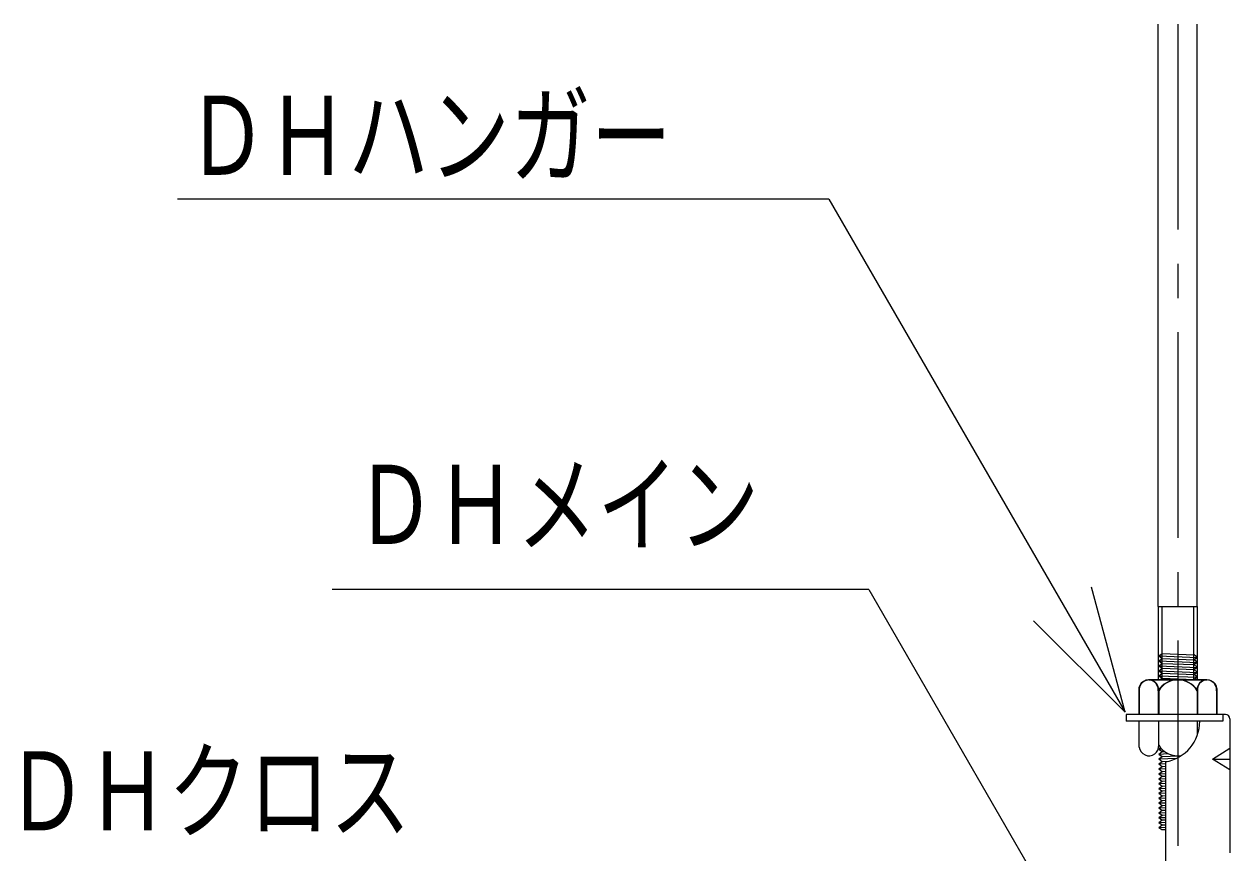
# Model space of a CAD drawing. Units: millimetres, scale not verified. Extents: x -205 to 205, y -142 to 142.
# Drawn here: x 99.83 to 127.77, y 72.43 to 91.64 of the extents above; entities that cross this region are included whole.
import ezdxf
from ezdxf.enums import TextEntityAlignment as Align

# ---------------------------------------------------------------- set-up
doc = ezdxf.new("R2010")
doc.units = ezdxf.units.MM
doc.header["$LTSCALE"] = 0.25
doc.linetypes.add('USER1', pattern=[28.575, 19.05, -3.175, 3.175, -3.175])
doc.layers.add('2-1_2-0', color=7, linetype='Continuous', lineweight=18)
doc.layers.add('2-3_2-2', color=7, linetype='Continuous', lineweight=18)
doc.styles.add('ＭＳ ゴシック', font='')
doc.styles.get('ＭＳ ゴシック').set_extended_font_data('MS Gothic')

msp = doc.modelspace()

# ---------------------------------------------------------------- linework, layer by layer
at = {"layer": '2-1_2-0'}
for p, q in [((126.1103, 78.1406), (126.1103, 91.6404)), ((127.0103, 78.1406), (127.0103, 91.6404)), ((126.1103, 78.1406), (126.1103, 76.4404)), ((126.1903, 78.1406), (126.1903, 76.4404)), ((126.9303, 78.1406), (126.9303, 76.4404)), ((126.1203, 76.9969), (126.2003, 76.939)), ((126.1203, 76.8819), (126.2003, 76.824)), ((127.0203, 76.9603), (126.9403, 76.9089)), ((127.0203, 76.8453), (126.9403, 76.7939)), ((126.1203, 76.7669), (126.2003, 76.709)), ((126.1203, 76.6519), (126.2003, 76.594)), ((127.0203, 76.7303), (126.9403, 76.6789)), ((127.0203, 76.6153), (126.9403, 76.5639)), ((127.2353, 76.4404), (125.8853, 76.4404)), ((125.8953, 76.4404), (127.2453, 76.4404)), ((126.1203, 76.5369), (126.2003, 76.479)), ((127.0203, 76.5003), (126.9403, 76.4489)), ((126.951, 76.4404), (126.9403, 76.4489)), ((125.6603, 76.2379), (125.6603, 75.6404)), ((125.6703, 76.2379), (125.6703, 75.6404)), ((126.1103, 76.1904), (126.1103, 75.6404)), ((126.1203, 76.1904), (126.1203, 75.6404)), ((127.0103, 76.1904), (127.0103, 75.6404)), ((127.0203, 76.1904), (127.0203, 75.6404)), ((127.4603, 76.2379), (127.4603, 75.6404)), ((127.4703, 76.2379), (127.4703, 75.6404)), ((127.6103, 75.4804), (125.3703, 75.4804)), ((125.6703, 74.8829), (125.6703, 75.4804)), ((126.1203, 74.9304), (126.1203, 75.4804)), ((127.0203, 75.1734), (127.0203, 75.4804)), ((127.6103, 75.6404), (127.6103, 75.4804)), ((127.7703, 75.5404), (127.7703, 72.4304)), ((126.1203, 74.8375), (126.1645, 74.8695)), ((126.1203, 74.8375), (126.1909, 74.8403)), ((126.1203, 74.7225), (126.2003, 74.7804)), ((126.1203, 74.7225), (126.3432, 74.7315)), ((126.1203, 74.7225), (126.2003, 74.6654)), ((126.1203, 74.6075), (126.2003, 74.6654)), ((126.1203, 74.6075), (126.5393, 74.6245)), ((126.2003, 74.6654), (126.5703, 74.6804)), ((127.3681, 74.6059), (127.7681, 74.6059)), ((126.1203, 74.4925), (126.2003, 74.5504)), ((126.1203, 74.4925), (126.2803, 74.4989)), ((126.1203, 74.3775), (126.2003, 74.4354)), ((126.1203, 74.3775), (126.2803, 74.3839)), ((126.2803, 74.5404), (126.2803, 66.6404)), ((126.1203, 74.2625), (126.2003, 74.3204)), ((126.1203, 74.2625), (126.2803, 74.2689)), ((126.1203, 74.1475), (126.2003, 74.2054)), ((126.1203, 74.1475), (126.2803, 74.1539)), ((126.1203, 74.1475), (126.1936, 74.0951)), ((126.1203, 74.0375), (126.2003, 74.0954)), ((126.1936, 74.0951), (126.2803, 74.0986)), ((126.1203, 74.0375), (126.2803, 74.044)), ((126.1203, 73.9225), (126.2003, 73.9804)), ((126.1203, 73.9225), (126.2803, 73.929)), ((126.1203, 73.9225), (126.1936, 73.8702)), ((126.1203, 73.8125), (126.2003, 73.8704)), ((126.1203, 73.8125), (126.2803, 73.819)), ((126.1936, 73.8702), (126.2803, 73.8737)), ((126.1203, 73.6975), (126.2003, 73.7554)), ((126.1203, 73.6975), (126.2803, 73.704)), ((126.1203, 73.6975), (126.1936, 73.6452)), ((126.1203, 73.5876), (126.2003, 73.6455)), ((126.1203, 73.5876), (126.2803, 73.5941)), ((126.1203, 73.4726), (126.2003, 73.5305)), ((126.1936, 73.6452), (126.2803, 73.6487)), ((126.1203, 73.4726), (126.2803, 73.4791)), ((126.1203, 73.4726), (126.1936, 73.4203)), ((126.1203, 73.3626), (126.2003, 73.4205)), ((126.1203, 73.3626), (126.2803, 73.3691)), ((126.1203, 73.2476), (126.2003, 73.3055)), ((126.1203, 73.2476), (126.2803, 73.2541)), ((126.1203, 73.2476), (126.1936, 73.1953)), ((126.1936, 73.4203), (126.2803, 73.4238)), ((126.1203, 73.1377), (126.2003, 73.1956)), ((126.1203, 73.1377), (126.2803, 73.1442)), ((126.1203, 73.0227), (126.2003, 73.0806)), ((126.1203, 73.0227), (126.2803, 73.0292)), ((126.1203, 73.0227), (126.1936, 72.9703)), ((126.1936, 73.1953), (126.2803, 73.1988)), ((126.1936, 72.9703), (126.2803, 72.9739))]:
    msp.add_line(p, q, dxfattribs=at)
at = {"layer": '2-1_2-0', "color": 4, "linetype": 'USER1'}
msp.add_line((126.5603, 91.6404), (126.5603, 56.5519), dxfattribs=at)
at = {"layer": '2-1_2-0'}
for points in [[(126.1103, 78.1406), (127.0103, 78.1406), (127.0103, 76.4404)], [(126.1203, 76.9969), (126.2003, 77.054), (126.9403, 77.0239)], [(126.1203, 76.9969), (127.0203, 76.9603), (126.9403, 77.0239)], [(126.1203, 76.8819), (126.2003, 76.939), (126.9403, 76.9089)], [(126.1203, 76.8819), (127.0203, 76.8453), (126.9403, 76.9089)], [(126.1203, 76.7669), (126.2003, 76.824), (126.9403, 76.7939)], [(126.1203, 76.7669), (127.0203, 76.7303), (126.9403, 76.7939)], [(126.1203, 76.6519), (126.2003, 76.709), (126.9403, 76.6789)], [(126.1203, 76.6519), (127.0203, 76.6153), (126.9403, 76.6789)], [(126.1203, 76.5369), (126.2003, 76.594), (126.9403, 76.5639)], [(126.1203, 76.5369), (127.0203, 76.5003), (126.9403, 76.5639)], [(126.1462, 76.4404), (126.2003, 76.479), (126.9403, 76.4489)], [(127.6703, 75.6404), (125.3703, 75.6404), (125.3703, 75.4804)], [(126.1203, 74.8375), (126.2003, 74.7804), (126.2573, 74.7827)], [(126.1203, 74.6075), (126.2003, 74.5504), (126.3564, 74.5567)], [(127.7681, 74.3559), (127.3681, 74.6059), (127.7681, 74.8559)], [(126.1203, 74.4925), (126.2003, 74.4354), (126.2803, 74.4386)], [(126.1203, 74.3775), (126.2003, 74.3204), (126.2803, 74.3236)], [(126.1203, 74.2625), (126.2003, 74.2054), (126.2803, 74.2086)], [(126.1203, 74.0375), (126.2003, 73.9804), (126.2803, 73.9836)], [(126.1203, 73.8125), (126.2003, 73.7554), (126.2803, 73.7587)], [(126.1203, 73.5876), (126.2003, 73.5305), (126.2803, 73.5337)], [(126.1203, 73.3626), (126.2003, 73.3055), (126.2803, 73.3088)], [(126.1203, 73.1377), (126.2003, 73.0806), (126.2803, 73.0838)]]:
    msp.add_lwpolyline(points, dxfattribs=at)
for centre, radius, start, end in [((125.8853, 76.2141), 0.2263, 353.97442, 186.02558), ((125.8953, 76.2141), 0.2263, 353.97439, 173.97475), ((126.5603, 75.9104), 0.53, 31.89079, 148.10921), ((126.5703, 75.9104), 0.53, 31.89078, 148.10921), ((127.2353, 76.2141), 0.2263, 353.97442, 186.02558), ((127.2453, 76.2141), 0.2263, 6.02525, 186.02559), ((126.1192, 75.4777), 0.9511, 279.75018, 0.16072), ((127.6703, 75.5404), 0.1, 0, 90), ((125.8953, 74.9066), 0.2263, 186.02525, 6.02561), ((126.5703, 75.2104), 0.53, 211.89079, 278.20586)]:
    msp.add_arc(centre, radius, start, end, dxfattribs=at)
at = {"layer": '2-3_2-2'}
for p, q in [((118.4768, 87.5839), (103.3823, 87.5839)), ((119.4018, 78.5339), (106.9684, 78.5339)), ((125.3435, 75.6903), (124.567, 78.5881))]:
    msp.add_line(p, q, dxfattribs=at)
for points in [[(118.4768, 87.5839), (125.3435, 75.6903), (123.2222, 77.8117)], [(119.4018, 78.5339), (126.2685, 66.6404), (124.1472, 68.7617)]]:
    msp.add_lwpolyline(points, dxfattribs=at)

# ---------------------------------------------------------------- texts
at = {"layer": '2-3_2-2', "style": 'ＭＳ ゴシック', "width": 0.75}
for s, p in [('ＤＨハンガー', (103.5845, 87.5967)), ('ＤＨメイン', (107.4865, 79.0408)), ('ＤＨクロス', (99.4104, 72.4005))]:
    msp.add_text(s, height=1.833, dxfattribs=at).set_placement(p, align=Align.BOTTOM_LEFT)

doc.saveas('drawing.dxf')
